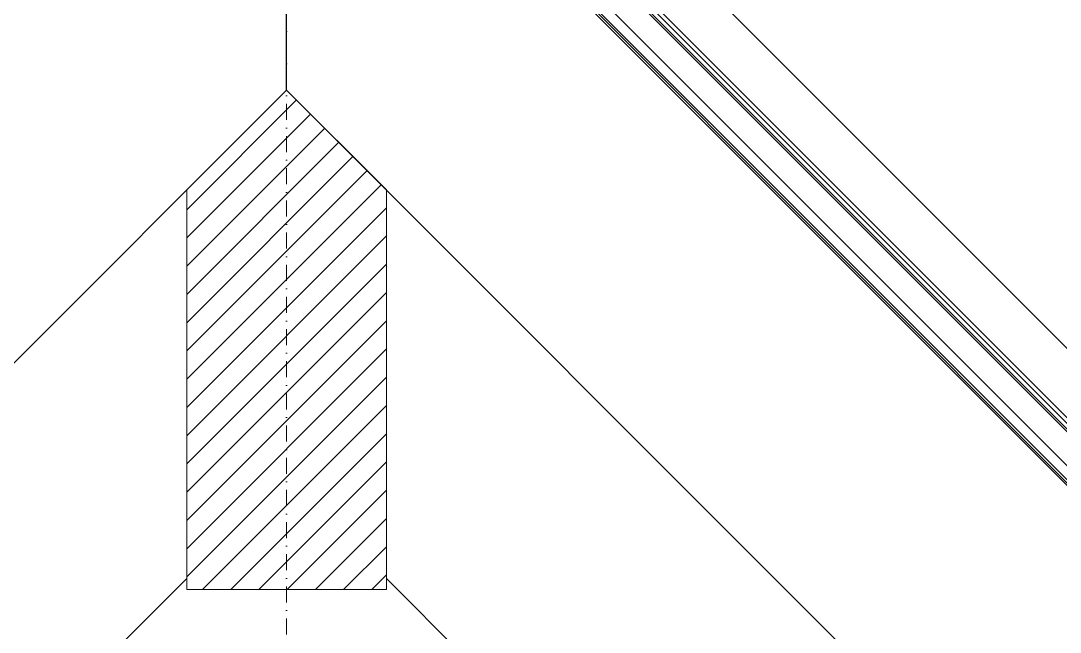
# Model space of a CAD drawing. Header units: millimetres. Extents: x 1789 to 13769, y 2055 to 27197.
# Drawn here: x 10432 to 10952, y 24884 to 25190 of the extents above; entities that cross this region are included whole.
import ezdxf

# ---------------------------------------------------------------- set-up
doc = ezdxf.new("R2010")
doc.units = ezdxf.units.MM
doc.linetypes.add('MV_stramien', pattern=[16, 8, -4, 0, -4])
for name, color, linetype, lineweight in [('A-DETL', 90, 'Continuous', 13), ('A-DETL-GENF', 92, 'Continuous', 18), ('A-DETL-THIN', 151, 'Continuous', 18)]:
    doc.layers.add(name, color=color, linetype=linetype, lineweight=lineweight)

# ---------------------------------------------------------------- blocks, each defined once
blk = doc.blocks.new('31 dubbel_glas - Type 1-3306991-Details Restauratie 1-10')
at = {"layer": 'A-DETL-GENF', "lineweight": 13}
for p, q in [((726.72, 23), (2041.68, 23)), ((726.72, 17), (2041.68, 17)), ((2041.68, 5), (726.72, 5)), ((2024.77, 0), (726.72, 0))]:
    blk.add_line(p, q, dxfattribs=at)

msp = doc.modelspace()

# ---------------------------------------------------------------- hatches: boundary and pattern name
at = {"layer": 'A-DETL-GENF', "lineweight": 13}
h = msp.add_hatch(dxfattribs=at)
h.set_pattern_fill('FP_10', color=250, style=0, pattern_type=2)
h.set_pattern_definition([(45, (0, 0), (-7.0710678, 7.0710678), [])])
h.paths.add_polyline_path([(10514.72, 24905.15), (10614.72, 24905.15), (10614.72, 25105.15), (10564.72, 25155.15), (10514.72, 25105.15)])

# ---------------------------------------------------------------- linework, layer by layer
at = {"layer": 'A-DETL', "linetype": 'MV_stramien', "lineweight": 18}
msp.add_line((10564.72, 21131.29), (10564.72, 25578.5), dxfattribs=at)
at = {"layer": 'A-DETL', "lineweight": 18}
for p, q in [((11574.74, 24366.43), (10644.92, 25296.25)), ((11576.16, 24367.85), (10646.34, 25297.67)), ((11562.01, 24353.71), (10632.2, 25283.52)), ((11560.6, 24352.29), (10630.78, 25282.11)), ((9665.35, 24255.78), (10564.72, 25155.15)), ((10564.72, 25155.15), (10514.72, 25105.15)), ((10614.72, 25105.15), (10564.72, 25155.15)), ((11464.09, 24255.78), (10564.72, 25155.15)), ((10514.72, 25105.15), (10514.72, 24905.15)), ((10614.72, 24905.15), (10614.72, 25105.15)), ((10514.72, 24905.15), (10614.72, 24905.15))]:
    msp.add_line(p, q, dxfattribs=at)
at = {"layer": 'A-DETL', "lineweight": 25}
for p, q in [((10564.72, 25155.15), (10564.72, 25196.16)), ((9762.59, 24158.53), (10514.72, 24910.66)), ((11366.84, 24158.53), (10614.72, 24910.66))]:
    msp.add_line(p, q, dxfattribs=at)
at = {"layer": 'A-DETL-THIN'}
msp.add_line((10625.77, 25355.77), (11594.93, 24386.62), dxfattribs=at)

# ---------------------------------------------------------------- block references
at = {"layer": 'A-DETL-GENF', "lineweight": 13, "rotation": 135.0000000000007}
msp.add_blockref('31 dubbel_glas - Type 1-3306991-Details Restauratie 1-10', (12091.44, 23855.39), dxfattribs=at)

doc.saveas('drawing.dxf')
